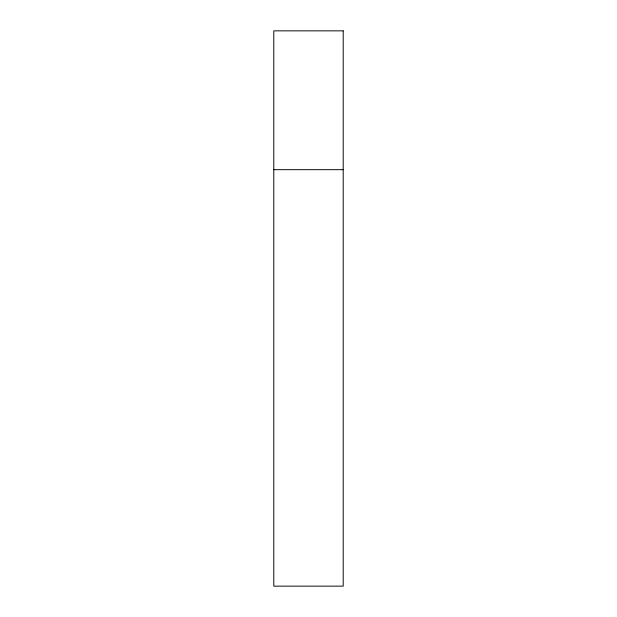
<?xml version="1.0" encoding="UTF-8"?>
<svg xmlns="http://www.w3.org/2000/svg" width="617" height="617" viewBox="0 0 617 617"><rect width="100%" height="100%" fill="white"/><g stroke="black" fill="none" stroke-linecap="round" stroke-linejoin="round"><path stroke-width="0.93" d="M273.794 169.675L343.206 169.675M343.206 30.85L273.794 30.85L273.794 586.15L343.206 586.15L343.206 30.85"/></g></svg>
